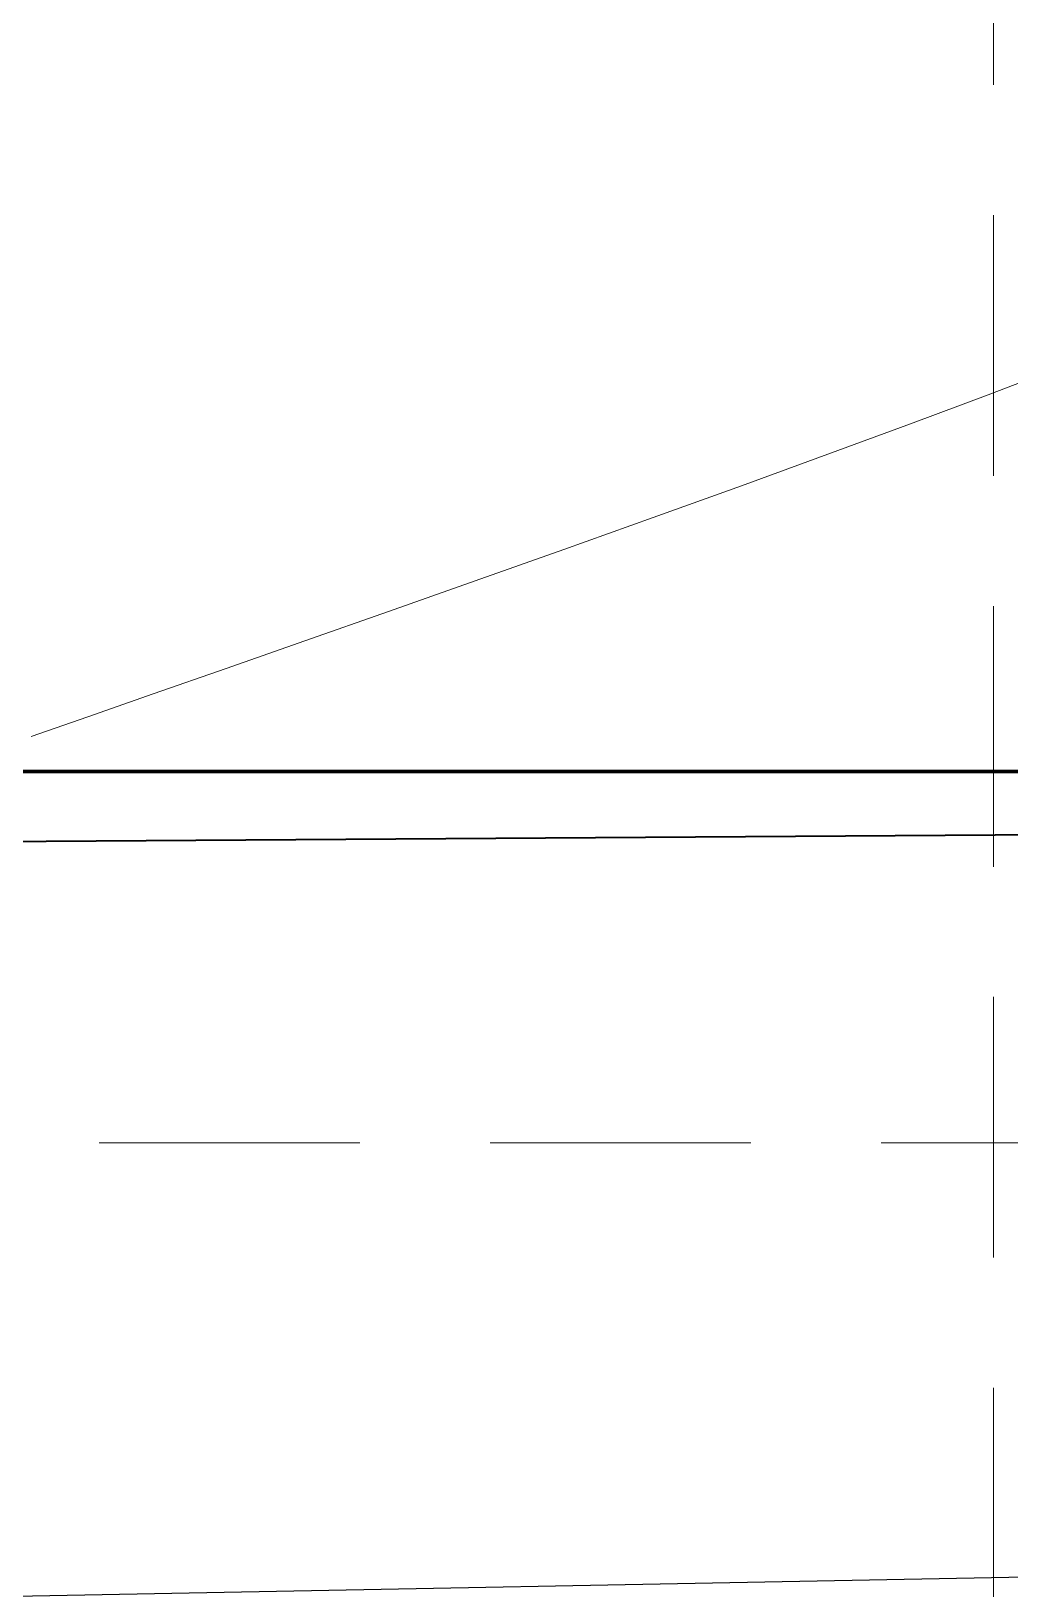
# Model space of a CAD drawing. Header units: feet. Extents: x -406 to 2003, y 7035 to 10885.
# Drawn here: x 570.5 to 619.3, y 8277 to 8354.7 of the extents above; entities that cross this region are included whole.
import ezdxf

# ---------------------------------------------------------------- set-up
doc = ezdxf.new("R2010")
doc.units = ezdxf.units.FT
doc.header["$LTSCALE"] = 40
doc.header["$MEASUREMENT"] = 0
doc.linetypes.add('HIDDEN', pattern=[0.375, 0.25, -0.125])
for name, color, linetype, lineweight in [('1 PROPOSED CONTOURS', 35, 'Continuous', 0), ('right of way', 3, 'Continuous', 40), ('row', 3, 'Continuous', 35), ('SILT FENCE', 200, 'Continuous', 100)]:
    doc.layers.add(name, color=color, linetype=linetype, lineweight=lineweight)
for name, color, linetype in [('existing pavement', 4, 'Continuous'), ('GRID', 254, 'HIDDEN'), ('polys', 7, 'Continuous')]:
    doc.layers.add(name, color=color, linetype=linetype)

msp = doc.modelspace()

# ---------------------------------------------------------------- linework, layer by layer
at = {"layer": '1 PROPOSED CONTOURS', "color": 35, "elevation": 510}
for points in [[(618.2, 8336.586), (621.754, 8337.948)], [(605.914, 8332.05), (610.211, 8333.615)], [(601.507, 8330.462), (605.914, 8332.05)], [(573.318, 8320.528), (576.58, 8321.667)], [(570.494, 8319.543), (573.318, 8320.528)]]:
    msp.add_lwpolyline(points, dxfattribs=at)
at = {"layer": '1 PROPOSED CONTOURS', "color": 35, "extrusion": (0.351146, -0.936321, 0), "elevation": -7588.641}
msp.add_lwpolyline([(3502.055, 510), (3506.188, 510)], dxfattribs=at)
at = {"layer": '1 PROPOSED CONTOURS', "color": 35, "extrusion": (0.346101, -0.938197, 0), "elevation": -7607.379}
msp.add_lwpolyline([(3456.774, 510), (3461.163, 510)], dxfattribs=at)
at = {"layer": '1 PROPOSED CONTOURS', "color": 35, "extrusion": (-0.336513, 0.941679, 0), "elevation": 7642.206}
msp.add_lwpolyline([(-3365.007, 510), (-3369.732, 510)], dxfattribs=at)
at = {"layer": '1 PROPOSED CONTOURS', "color": 35, "extrusion": (0.334463, -0.942409, 0), "elevation": -7649.51}
msp.add_lwpolyline([(3343.677, 510), (3348.37, 510)], dxfattribs=at)
at = {"layer": '1 PROPOSED CONTOURS', "color": 35, "extrusion": (0.332803, -0.942996, 0), "elevation": -7655.386}
msp.add_lwpolyline([(3325.612, 510), (3330.201, 510)], dxfattribs=at)
at = {"layer": '1 PROPOSED CONTOURS', "color": 35, "extrusion": (-0.33148, 0.943462, 0), "elevation": 7660.043}
msp.add_lwpolyline([(-3310.458, 510), (-3314.871, 510)], dxfattribs=at)
at = {"layer": '1 PROPOSED CONTOURS', "color": 35, "extrusion": (0.330469, -0.943817, 0), "elevation": -7663.586}
msp.add_lwpolyline([(3298.081, 510), (3302.247, 510)], dxfattribs=at)
at = {"layer": '1 PROPOSED CONTOURS', "color": 35, "extrusion": (0.329773, -0.94406, 0), "elevation": -7666.014}
msp.add_lwpolyline([(3288.586, 510), (3292.433, 510)], dxfattribs=at)
at = {"layer": 'existing pavement', "color": 7, "linetype": 'Continuous'}
msp.add_line((646.889, 8278.131, -5.13), (550.436, 8276.286, -3.45), dxfattribs=at)
msp.add_line((646.889, 8278.131, -5.13), (550.436, 8276.286, -3.45), dxfattribs=at)
at = {"layer": 'GRID', "color": 252, "linetype": 'HIDDEN', "lineweight": 0, "ltscale": 1.3}
for p, q in [((618.467, 7338.049), (618.467, 10822.138)), ((-342.624, 8299.274), (1939.967, 8299.274))]:
    msp.add_line(p, q, dxfattribs=at)
at = {"layer": 'polys', "color": 7, "linetype": 'Continuous'}
msp.add_lwpolyline([(363.376, 8570.823), (363.627, 8317.823), (622.96, 8317.798), (622.256, 8571.08)], close=True, dxfattribs=at)
at = {"layer": 'right of way', "color": 7, "linetype": 'Continuous'}
msp.add_line((363.627, 8317.823), (882.294, 8317.774), dxfattribs=at)
msp.add_line((363.627, 8317.823), (882.294, 8317.774), dxfattribs=at)
at = {"layer": 'row', "color": 7, "linetype": 'Continuous'}
msp.add_line((882.3, 8316.404), (555.418, 8314.201), dxfattribs=at)
at = {"layer": 'SILT FENCE', "color": 7, "linetype": 'Continuous'}
msp.add_line((882.294, 8317.774), (363.627, 8317.823), dxfattribs=at)

doc.saveas('drawing.dxf')
